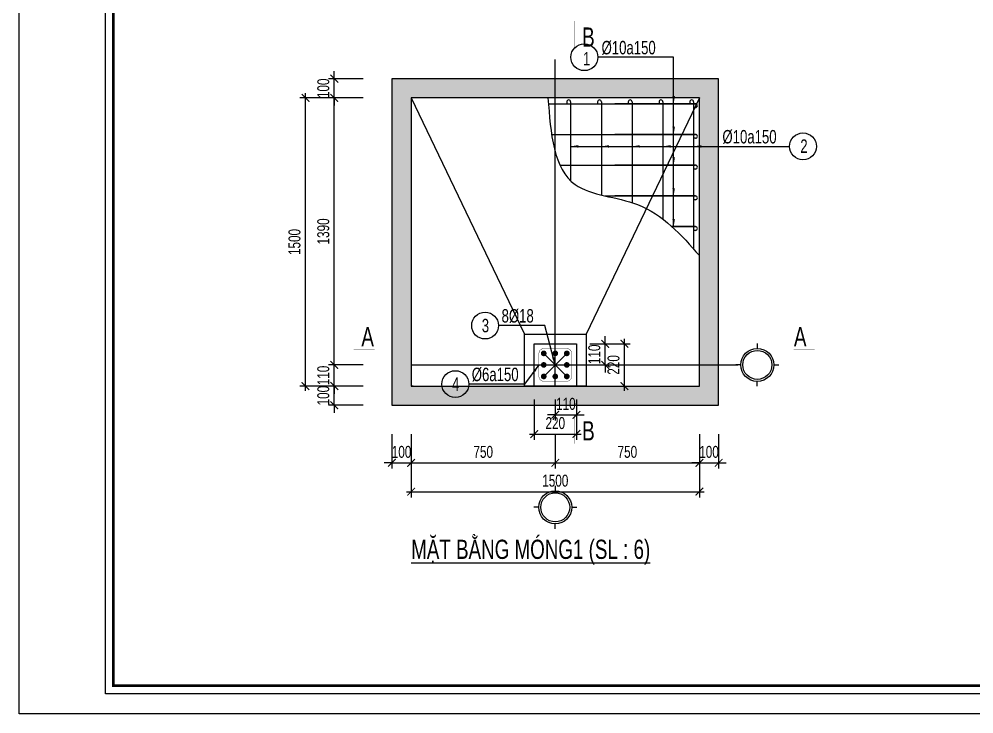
# Model space of a CAD drawing. Header units: inches. Extents: x 442278 to 842836, y -356313 to 59457.
# Drawn here: x 772277 to 777245, y -35179 to -31561 of the extents above; entities that cross this region are included whole.
import ezdxf
from ezdxf.enums import TextEntityAlignment as Align

# ---------------------------------------------------------------- set-up
doc = ezdxf.new("R2010")
doc.units = ezdxf.units.IN
doc.header["$LTSCALE"] = 250
doc.header["$MEASUREMENT"] = 0
doc.linetypes.add('CENTER', pattern=[50.8, 31.75, -6.35, 6.35, -6.35])
for name, color, linetype in [('3', 9, 'Continuous'), ('gsgsdfg', 31, 'Continuous'), ('LA.BT', 7, 'Continuous'), ('LA.DIM', 251, 'Continuous'), ('LA.KHAC', 252, 'Continuous'), ('LA.TC', 3, 'Continuous'), ('LA.TD', 30, 'Continuous'), ('LA.TEXT', 60, 'Continuous'), ('LA.TRUC', 251, 'CENTER'), ('NETTHAY', 8, 'Continuous'), ('NTHAY', 8, 'Continuous'), ('XDIT-MANH', 252, 'Continuous')]:
    doc.layers.add(name, color=color, linetype=linetype)
doc.styles.add('S.STEXT', font='arial.ttf', dxfattribs={"width": 0.7})
doc.styles.get("Standard").update_dxf_attribs({"font": 'arial.ttf'})
doc.styles.add('VnAvantH', font='', dxfattribs={"width": 0.7})
doc.styles.get('VnAvantH').set_extended_font_data('.VnAvantH')
doc.dimstyles.new('S.DIM25', dxfattribs={"dimtxt": 62.5, "dimasz": 40, "dimexe": 30, "dimexo": 0, "dimgap": 25, "dimtad": 1, "dimdec": 0, "dimzin": 13, "dimdsep": 46, "dimtxsty": 'S.STEXT', "dimblk": 'ARCHTICK', "dimcen": 0, "dimdle": 25, "dimclrd": 251, "dimclre": 251, "dimclrt": 60, "dimadec": 0, "dimazin": 0, "dimtfac": 1, "dimtdec": 0, "dimtix": 1, "dimtmove": 2, "dimatfit": 3, "dimfxl": 1, "dimtolj": 1, "dimtzin": 13, "dimarcsym": 0})
pattern_1 = [(50, (126029.974, 9286.26), (71.726018, -6.2752135), [7.5, -82.5]), (355, (126029.974, 9286.26), (-13.875133, 75.219213), [6, -66]), (100.451444, (126035.95, 9285.74), (57.850885, 68.943999), [6.374019, -70.114211]), (46.1842, (126029.97, 9306.26), (106.724133, -16.551928), [11.25, -123.75]), (96.635635, (126038.87, 9304.88), (93.466195, 97.41186), [9.561034, -105.171376]), (351.184164, (126029.97, 9306.26), (93.466195, 97.41186), [9, -99]), (21, (126039.974, 9301.26), (59.690705, -40.261889), [7.5, -82.5]), (326, (126039.974, 9301.26), (24.331533, 72.5150045), [6, -66]), (71.451445, (126044.95, 9297.905), (84.022238, 32.253115), [6.374019, -70.114211]), (37.5, (126029.974, 9286.26), (1.2159855, 33.2893854), [0, -65.2, 0, -67, 0, -66.25]), (7.5, (126029.974, 9286.26), (26.3069537, 39.4411712), [0, -38.2, 0, -63.7, 0, -25.25]), (327.5, (126007.674, 9286.26), (53.3822436, -2.2554872), [0, -25, 0, -78, 0, -103.5]), (317.5, (125997.674, 9286.26), (58.318617, 10.0104982), [0, -32.5, 0, -51.8, 0, -73.5])]

# ---------------------------------------------------------------- blocks, each defined once
blk = doc.blocks.new('_ArchTick')
at = {"color": 0, "linetype": 'ByBlock', "const_width": 0.15}
blk.add_lwpolyline([(-0.5, -0.5), (0.5, 0.5)], dxfattribs=at)
blk = doc.blocks.new('*D1115')
at = {"layer": 'DEFPOINTS', "color": 0, "transparency": 16777216}
for p in [(774217, -33721.7), (774317, -33721.7), (774317, -33871.7)]:
    blk.add_point(p, dxfattribs=at)
at = {"layer": 'LA.DIM', "color": 251, "lineweight": -2, "transparency": 16777216}
for p, q in [((774217, -33721.7), (774217, -33901.7)), ((774317, -33721.7), (774317, -33901.7)), ((774217, -33871.7), (774177, -33871.7)), ((774217, -33871.7), (774317, -33871.7)), ((774317, -33871.7), (774357, -33871.7))]:
    blk.add_line(p, q, dxfattribs=at)
at = {"layer": 'LA.DIM', "color": 251, "lineweight": -2, "transparency": 16777216, "xscale": 40, "yscale": 40, "zscale": 40}
blk.add_blockref('_ArchTick', (774217, -33871.7), dxfattribs=at)
at = {"layer": 'LA.DIM', "color": 251, "lineweight": -2, "transparency": 16777216, "xscale": 40, "yscale": 40, "zscale": 40, "rotation": 180}
blk.add_blockref('_ArchTick', (774317, -33871.7), dxfattribs=at)
at = {"layer": 'LA.DIM', "color": 60, "transparency": 16777216, "insert": (774267, -33814.8), "char_height": 62.5, "attachment_point": 5, "style": 'S.STEXT'}
blk.add_mtext('\\A1;100', dxfattribs=at)
blk = doc.blocks.new('*D1116')
at = {"layer": 'DEFPOINTS', "color": 0, "transparency": 16777216}
for p in [(774317, -33721.7), (775067, -33721.7), (775067, -33871.7)]:
    blk.add_point(p, dxfattribs=at)
at = {"layer": 'LA.DIM', "color": 251, "lineweight": -2, "transparency": 16777216}
for p, q in [((774317, -33721.7), (774317, -33901.7)), ((775067, -33721.7), (775067, -33901.7)), ((774292, -33871.7), (775092, -33871.7))]:
    blk.add_line(p, q, dxfattribs=at)
at = {"layer": 'LA.DIM', "color": 251, "lineweight": -2, "transparency": 16777216, "xscale": 40, "yscale": 40, "zscale": 40, "rotation": 180}
blk.add_blockref('_ArchTick', (774317, -33871.7), dxfattribs=at)
at = {"layer": 'LA.DIM', "color": 251, "lineweight": -2, "transparency": 16777216, "xscale": 40, "yscale": 40, "zscale": 40}
blk.add_blockref('_ArchTick', (775067, -33871.7), dxfattribs=at)
at = {"layer": 'LA.DIM', "color": 60, "transparency": 16777216, "insert": (774692, -33814.8), "char_height": 62.5, "attachment_point": 5, "style": 'S.STEXT'}
blk.add_mtext('\\A1;750', dxfattribs=at)
blk = doc.blocks.new('*D1117')
at = {"layer": 'DEFPOINTS', "color": 0, "transparency": 16777216}
for p in [(775067, -33721.7), (775817, -33721.7), (775817, -33871.7)]:
    blk.add_point(p, dxfattribs=at)
at = {"layer": 'LA.DIM', "color": 251, "lineweight": -2, "transparency": 16777216}
for p, q in [((775067, -33721.7), (775067, -33901.7)), ((775817, -33721.7), (775817, -33901.7)), ((775042, -33871.7), (775842, -33871.7))]:
    blk.add_line(p, q, dxfattribs=at)
at = {"layer": 'LA.DIM', "color": 251, "lineweight": -2, "transparency": 16777216, "xscale": 40, "yscale": 40, "zscale": 40, "rotation": 180}
blk.add_blockref('_ArchTick', (775067, -33871.7), dxfattribs=at)
at = {"layer": 'LA.DIM', "color": 251, "lineweight": -2, "transparency": 16777216, "xscale": 40, "yscale": 40, "zscale": 40}
blk.add_blockref('_ArchTick', (775817, -33871.7), dxfattribs=at)
at = {"layer": 'LA.DIM', "color": 60, "transparency": 16777216, "insert": (775442, -33814.8), "char_height": 62.5, "attachment_point": 5, "style": 'S.STEXT'}
blk.add_mtext('\\A1;750', dxfattribs=at)
blk = doc.blocks.new('*D1118')
at = {"layer": 'DEFPOINTS', "color": 0, "transparency": 16777216}
for p in [(775817, -33721.7), (775917, -33721.7), (775917, -33871.7)]:
    blk.add_point(p, dxfattribs=at)
at = {"layer": 'LA.DIM', "color": 251, "lineweight": -2, "transparency": 16777216}
for p, q in [((775817, -33721.7), (775817, -33901.7)), ((775917, -33721.7), (775917, -33901.7)), ((775817, -33871.7), (775777, -33871.7)), ((775817, -33871.7), (775917, -33871.7)), ((775917, -33871.7), (775957, -33871.7))]:
    blk.add_line(p, q, dxfattribs=at)
at = {"layer": 'LA.DIM', "color": 251, "lineweight": -2, "transparency": 16777216, "xscale": 40, "yscale": 40, "zscale": 40}
blk.add_blockref('_ArchTick', (775817, -33871.7), dxfattribs=at)
at = {"layer": 'LA.DIM', "color": 251, "lineweight": -2, "transparency": 16777216, "xscale": 40, "yscale": 40, "zscale": 40, "rotation": 180}
blk.add_blockref('_ArchTick', (775917, -33871.7), dxfattribs=at)
at = {"layer": 'LA.DIM', "color": 60, "transparency": 16777216, "insert": (775867, -33814.8), "char_height": 62.5, "attachment_point": 5, "style": 'S.STEXT'}
blk.add_mtext('\\A1;100', dxfattribs=at)
blk = doc.blocks.new('*D1119')
at = {"layer": 'DEFPOINTS', "color": 0, "transparency": 16777216}
for p in [(774317, -33721.7), (775817, -33721.7), (775817, -34021.7)]:
    blk.add_point(p, dxfattribs=at)
at = {"layer": 'LA.DIM', "color": 251, "lineweight": -2, "transparency": 16777216}
for p, q in [((774317, -33721.7), (774317, -34051.7)), ((775817, -33721.7), (775817, -34051.7)), ((774292, -34021.7), (775842, -34021.7))]:
    blk.add_line(p, q, dxfattribs=at)
at = {"layer": 'LA.DIM', "color": 251, "lineweight": -2, "transparency": 16777216, "xscale": 40, "yscale": 40, "zscale": 40, "rotation": 180}
blk.add_blockref('_ArchTick', (774317, -34021.7), dxfattribs=at)
at = {"layer": 'LA.DIM', "color": 251, "lineweight": -2, "transparency": 16777216, "xscale": 40, "yscale": 40, "zscale": 40}
blk.add_blockref('_ArchTick', (775817, -34021.7), dxfattribs=at)
at = {"layer": 'LA.DIM', "color": 60, "transparency": 16777216, "insert": (775067, -33964.8), "char_height": 62.5, "attachment_point": 5, "style": 'S.STEXT'}
blk.add_mtext('\\A1;1500', dxfattribs=at)
blk = doc.blocks.new('*D1120')
at = {"layer": 'DEFPOINTS', "color": 0, "transparency": 16777216}
for p in [(773917, -33471.7), (774067, -33471.7), (774067, -33571.7)]:
    blk.add_point(p, dxfattribs=at)
at = {"layer": 'LA.DIM', "color": 251, "lineweight": -2, "transparency": 16777216}
for p, q in [((773917, -33471.7), (773917, -33431.7)), ((774067, -33471.7), (773887, -33471.7)), ((773917, -33571.7), (773917, -33471.7)), ((774067, -33571.7), (773887, -33571.7)), ((773917, -33571.7), (773917, -33611.7))]:
    blk.add_line(p, q, dxfattribs=at)
at = {"layer": 'LA.DIM', "color": 251, "lineweight": -2, "transparency": 16777216, "xscale": 40, "yscale": 40, "zscale": 40}
for p, rotation in [((773917, -33471.7), 270), ((773917, -33571.7), 90)]:
    blk.add_blockref('_ArchTick', p, dxfattribs=dict(at, rotation=rotation))
at = {"layer": 'LA.DIM', "color": 60, "transparency": 16777216, "insert": (773860.1, -33521.7), "char_height": 62.5, "attachment_point": 5, "rotation": 90, "style": 'S.STEXT'}
blk.add_mtext('\\A1;100', dxfattribs=at)
blk = doc.blocks.new('*D1121')
at = {"layer": 'DEFPOINTS', "color": 0, "transparency": 16777216}
for p in [(773917, -33361.7), (774067, -33361.7), (774067, -33471.7)]:
    blk.add_point(p, dxfattribs=at)
at = {"layer": 'LA.DIM', "color": 251, "lineweight": -2, "transparency": 16777216}
for p, q in [((773917, -33361.7), (773917, -33321.7)), ((774067, -33361.7), (773887, -33361.7)), ((773917, -33471.7), (773917, -33361.7)), ((774067, -33471.7), (773887, -33471.7)), ((773917, -33471.7), (773917, -33511.7))]:
    blk.add_line(p, q, dxfattribs=at)
at = {"layer": 'LA.DIM', "color": 251, "lineweight": -2, "transparency": 16777216, "xscale": 40, "yscale": 40, "zscale": 40}
for p, rotation in [((773917, -33361.7), 270), ((773917, -33471.7), 90)]:
    blk.add_blockref('_ArchTick', p, dxfattribs=dict(at, rotation=rotation))
at = {"layer": 'LA.DIM', "color": 60, "transparency": 16777216, "insert": (773860.1, -33416.7), "char_height": 62.5, "attachment_point": 5, "rotation": 90, "style": 'S.STEXT'}
blk.add_mtext('\\A1;110', dxfattribs=at)
blk = doc.blocks.new('*D1122')
at = {"layer": 'DEFPOINTS', "color": 0, "transparency": 16777216}
for p in [(773917, -31971.7), (774067, -31971.7), (774067, -33361.7)]:
    blk.add_point(p, dxfattribs=at)
at = {"layer": 'LA.DIM', "color": 251, "lineweight": -2, "transparency": 16777216}
for p, q in [((773917, -33386.7), (773917, -31946.7)), ((774067, -31971.7), (773887, -31971.7)), ((774067, -33361.7), (773887, -33361.7))]:
    blk.add_line(p, q, dxfattribs=at)
at = {"layer": 'LA.DIM', "color": 251, "lineweight": -2, "transparency": 16777216, "xscale": 40, "yscale": 40, "zscale": 40}
for p, rotation in [((773917, -31971.7), 90), ((773917, -33361.7), 270)]:
    blk.add_blockref('_ArchTick', p, dxfattribs=dict(at, rotation=rotation))
at = {"layer": 'LA.DIM', "color": 60, "transparency": 16777216, "insert": (773860, -32666.7), "char_height": 62.5, "attachment_point": 5, "rotation": 90, "style": 'S.STEXT'}
blk.add_mtext('\\A1;1390', dxfattribs=at)
blk = doc.blocks.new('*D1123')
at = {"layer": 'DEFPOINTS', "color": 0, "transparency": 16777216}
for p in [(773917, -31871.7), (774067, -31871.7), (774067, -31971.7)]:
    blk.add_point(p, dxfattribs=at)
at = {"layer": 'LA.DIM', "color": 251, "lineweight": -2, "transparency": 16777216}
for p, q in [((773917, -31871.7), (773917, -31831.7)), ((774067, -31871.7), (773887, -31871.7)), ((773917, -31971.7), (773917, -31871.7)), ((774067, -31971.7), (773887, -31971.7)), ((773917, -31971.7), (773917, -32011.7))]:
    blk.add_line(p, q, dxfattribs=at)
at = {"layer": 'LA.DIM', "color": 251, "lineweight": -2, "transparency": 16777216, "xscale": 40, "yscale": 40, "zscale": 40}
for p, rotation in [((773917, -31871.7), 270), ((773917, -31971.7), 90)]:
    blk.add_blockref('_ArchTick', p, dxfattribs=dict(at, rotation=rotation))
at = {"layer": 'LA.DIM', "color": 60, "transparency": 16777216, "insert": (773860.1, -31921.7), "char_height": 62.5, "attachment_point": 5, "rotation": 90, "style": 'S.STEXT'}
blk.add_mtext('\\A1;100', dxfattribs=at)
blk = doc.blocks.new('*D1124')
at = {"layer": 'DEFPOINTS', "color": 0, "transparency": 16777216}
for p in [(773767, -31971.7), (774067, -31971.7), (774067, -33471.7)]:
    blk.add_point(p, dxfattribs=at)
at = {"layer": 'LA.DIM', "color": 251, "lineweight": -2, "transparency": 16777216}
for p, q in [((773767, -33496.7), (773767, -31946.7)), ((774067, -31971.7), (773737, -31971.7)), ((774067, -33471.7), (773737, -33471.7))]:
    blk.add_line(p, q, dxfattribs=at)
at = {"layer": 'LA.DIM', "color": 251, "lineweight": -2, "transparency": 16777216, "xscale": 40, "yscale": 40, "zscale": 40}
for p, rotation in [((773767, -31971.7), 90), ((773767, -33471.7), 270)]:
    blk.add_blockref('_ArchTick', p, dxfattribs=dict(at, rotation=rotation))
at = {"layer": 'LA.DIM', "color": 60, "transparency": 16777216, "insert": (773710.1, -32721.7), "char_height": 62.5, "attachment_point": 5, "rotation": 90, "style": 'S.STEXT'}
blk.add_mtext('\\A1;1500', dxfattribs=at)
blk = doc.blocks.new('*D1125')
at = {"layer": 'DEFPOINTS', "color": 0, "transparency": 16777216}
for p in [(775067, -33541.7), (775177, -33541.7), (775177, -33621.7)]:
    blk.add_point(p, dxfattribs=at)
at = {"layer": 'LA.DIM', "color": 251, "lineweight": -2, "transparency": 16777216}
for p, q in [((775067, -33541.7), (775067, -33651.7)), ((775177, -33541.7), (775177, -33651.7)), ((775067, -33621.7), (775027, -33621.7)), ((775067, -33621.7), (775177, -33621.7)), ((775177, -33621.7), (775217, -33621.7))]:
    blk.add_line(p, q, dxfattribs=at)
at = {"layer": 'LA.DIM', "color": 251, "lineweight": -2, "transparency": 16777216, "xscale": 40, "yscale": 40, "zscale": 40}
blk.add_blockref('_ArchTick', (775067, -33621.7), dxfattribs=at)
at = {"layer": 'LA.DIM', "color": 251, "lineweight": -2, "transparency": 16777216, "xscale": 40, "yscale": 40, "zscale": 40, "rotation": 180}
blk.add_blockref('_ArchTick', (775177, -33621.7), dxfattribs=at)
at = {"layer": 'LA.DIM', "color": 60, "transparency": 16777216, "insert": (775122, -33564.8), "char_height": 62.5, "attachment_point": 5, "style": 'S.STEXT'}
blk.add_mtext('\\A1;110', dxfattribs=at)
blk = doc.blocks.new('*D1126')
at = {"layer": 'DEFPOINTS', "color": 0, "transparency": 16777216}
for p in [(774957, -33541.7), (775177, -33541.7), (775177, -33721.7)]:
    blk.add_point(p, dxfattribs=at)
at = {"layer": 'LA.DIM', "color": 251, "lineweight": -2, "transparency": 16777216}
for p, q in [((774957, -33541.7), (774957, -33751.7)), ((775177, -33541.7), (775177, -33751.7)), ((774932, -33721.7), (775202, -33721.7))]:
    blk.add_line(p, q, dxfattribs=at)
at = {"layer": 'LA.DIM', "color": 251, "lineweight": -2, "transparency": 16777216, "xscale": 40, "yscale": 40, "zscale": 40, "rotation": 180}
blk.add_blockref('_ArchTick', (774957, -33721.7), dxfattribs=at)
at = {"layer": 'LA.DIM', "color": 251, "lineweight": -2, "transparency": 16777216, "xscale": 40, "yscale": 40, "zscale": 40}
blk.add_blockref('_ArchTick', (775177, -33721.7), dxfattribs=at)
at = {"layer": 'LA.DIM', "color": 60, "transparency": 16777216, "insert": (775067, -33664.8), "char_height": 62.5, "attachment_point": 5, "style": 'S.STEXT'}
blk.add_mtext('\\A1;220', dxfattribs=at)
blk = doc.blocks.new('*D1127')
at = {"layer": 'DEFPOINTS', "color": 0, "transparency": 16777216}
for p in [(775247, -33251.7), (775327, -33251.7), (775247, -33361.7)]:
    blk.add_point(p, dxfattribs=at)
at = {"layer": 'LA.DIM', "color": 251, "lineweight": -2, "transparency": 16777216}
for p, q in [((775327, -33251.7), (775327, -33211.7)), ((775247, -33251.7), (775357, -33251.7)), ((775327, -33361.7), (775327, -33251.7)), ((775247, -33361.7), (775357, -33361.7)), ((775327, -33361.7), (775327, -33401.7))]:
    blk.add_line(p, q, dxfattribs=at)
at = {"layer": 'LA.DIM', "color": 251, "lineweight": -2, "transparency": 16777216, "xscale": 40, "yscale": 40, "zscale": 40}
for p, rotation in [((775327, -33251.7), 270), ((775327, -33361.7), 90)]:
    blk.add_blockref('_ArchTick', p, dxfattribs=dict(at, rotation=rotation))
at = {"layer": 'LA.DIM', "color": 60, "transparency": 16777216, "insert": (775270.1, -33306.7), "char_height": 62.5, "attachment_point": 5, "rotation": 90, "style": 'S.STEXT'}
blk.add_mtext('\\A1;110', dxfattribs=at)
blk = doc.blocks.new('*D1128')
at = {"layer": 'DEFPOINTS', "color": 0, "transparency": 16777216}
for p in [(775247, -33251.7), (775427, -33251.7), (775247, -33471.7)]:
    blk.add_point(p, dxfattribs=at)
at = {"layer": 'LA.DIM', "color": 251, "lineweight": -2, "transparency": 16777216}
for p, q in [((775427, -33496.7), (775427, -33226.7)), ((775247, -33251.7), (775457, -33251.7)), ((775247, -33471.7), (775457, -33471.7))]:
    blk.add_line(p, q, dxfattribs=at)
at = {"layer": 'LA.DIM', "color": 251, "lineweight": -2, "transparency": 16777216, "xscale": 40, "yscale": 40, "zscale": 40}
for p, rotation in [((775427, -33251.7), 90), ((775427, -33471.7), 270)]:
    blk.add_blockref('_ArchTick', p, dxfattribs=dict(at, rotation=rotation))
at = {"layer": 'LA.DIM', "color": 60, "transparency": 16777216, "insert": (775370.1, -33361.7), "char_height": 62.5, "attachment_point": 5, "rotation": 90, "style": 'S.STEXT'}
blk.add_mtext('\\A1;220', dxfattribs=at)
blk = doc.blocks.new('KHUNG CHUAN SEICO')
at = {"layer": 'DEFPOINTS', "lineweight": -3, "ltscale": 2000}
blk.add_lwpolyline([(0, 397.16), (572.13, 397.16), (572.13, 0), (0, 0)], close=True, dxfattribs=at)
at = {"layer": 'gsgsdfg'}
blk.add_lwpolyline([(0, 397.16), (572.13, 397.16), (572.13, 0), (0, 0)], close=True, dxfattribs=at)
blk.add_lwpolyline([(0, 397.16), (572.13, 397.16), (572.13, 0), (0, 0)], close=True, dxfattribs=at)
at = {"layer": 'NETTHAY', "ltscale": 0.5, "const_width": 0.743}
blk.add_lwpolyline([(26.26, 388.15), (460.75, 388.15), (460.75, 7.88), (26.26, 7.88), (26.26, 388.51)], dxfattribs=at)
at = {"layer": 'NTHAY', "lineweight": -3, "ltscale": 2000}
blk.add_lwpolyline([(24.06, 391.61), (565.91, 391.61), (565.91, 5.55), (24.06, 5.55)], close=True, dxfattribs=at)
at = {"layer": '3', "ltscale": 0.5, "style": 'VnAvantH'}
for tag, height, p in [('DRAWING1', 4.75, (514.01, 46.77)), ('DRAWING2', 4.75, (514.07, 36.02)), ('DATE', 2.5, (477.02, 18.64))]:
    blk.add_attdef(tag, text='', height=height, dxfattribs=at).set_placement(p, align=Align.CENTER)

msp = doc.modelspace()

# ---------------------------------------------------------------- hatches: boundary and pattern name
at = {"layer": 'LA.KHAC'}
h = msp.add_hatch(dxfattribs=at)
h.set_pattern_fill('AR-CONC', color=256, scale=10, style=0)
h.set_pattern_definition(pattern_1)
h.paths.add_polyline_path([(774316.97, -33471.74), (775916.97, -33471.74), (775916.97, -33571.74), (774216.97, -33571.74), (774216.97, -31871.74), (774316.97, -31871.74)], flags=16)
h = msp.add_hatch(dxfattribs=at)
h.set_pattern_fill('AR-CONC', color=256, scale=10, style=0)
h.set_pattern_definition(pattern_1)
h.paths.add_polyline_path([(774316.97, -31971.74), (774316.97, -31871.74), (775916.97, -31871.74), (775916.97, -33471.74), (775816.97, -33471.74), (775816.97, -31971.74)], flags=16)
at = {"layer": 'LA.TC'}
h = msp.add_hatch(color=256, dxfattribs=at)
edge = h.paths.add_edge_path(flags=16)
edge.add_arc((775006.97, -33301.74), 15, 0, 360)
h = msp.add_hatch(color=256, dxfattribs=at)
edge = h.paths.add_edge_path(flags=16)
edge.add_arc((775006.97, -33301.74), 15, 0, 360)
h = msp.add_hatch(color=256, dxfattribs=at)
edge = h.paths.add_edge_path(flags=16)
edge.add_arc((775066.97, -33301.74), 15, 0, 360)
h = msp.add_hatch(color=256, dxfattribs=at)
edge = h.paths.add_edge_path(flags=16)
edge.add_arc((775126.97, -33301.74), 15, 0, 360)
h = msp.add_hatch(color=256, dxfattribs=at)
edge = h.paths.add_edge_path(flags=16)
edge.add_arc((775126.97, -33301.74), 15, 0, 360)
h = msp.add_hatch(color=256, dxfattribs=at)
edge = h.paths.add_edge_path(flags=16)
edge.add_arc((775006.97, -33361.74), 15, 0, 360)
h = msp.add_hatch(color=256, dxfattribs=at)
edge = h.paths.add_edge_path(flags=16)
edge.add_arc((775126.97, -33361.74), 15, 0, 360)
h = msp.add_hatch(color=256, dxfattribs=at)
edge = h.paths.add_edge_path(flags=16)
edge.add_arc((775006.97, -33421.74), 15, 0, 360)
h = msp.add_hatch(color=256, dxfattribs=at)
edge = h.paths.add_edge_path(flags=16)
edge.add_arc((775006.97, -33421.74), 15, 0, 360)
h = msp.add_hatch(color=256, dxfattribs=at)
edge = h.paths.add_edge_path(flags=16)
edge.add_arc((775066.97, -33421.74), 15, 0, 360)
h = msp.add_hatch(color=256, dxfattribs=at)
edge = h.paths.add_edge_path(flags=16)
edge.add_arc((775126.97, -33421.74), 15, 0, 360)
h = msp.add_hatch(color=256, dxfattribs=at)
edge = h.paths.add_edge_path(flags=16)
edge.add_arc((775126.97, -33421.74), 15, 0, 360)

# ---------------------------------------------------------------- linework, layer by layer
at = {"layer": 'LA.BT'}
for p, q in [((775816.97, -31971.74), (774316.97, -31971.74)), ((774316.97, -31971.74), (774316.97, -33471.74)), ((775816.97, -33471.74), (775816.97, -31971.74)), ((774316.97, -33471.74), (775816.97, -33471.74))]:
    msp.add_line(p, q, dxfattribs=at)
msp.add_lwpolyline([(774956.97, -33251.74), (775176.97, -33251.74), (775176.97, -33471.74), (774956.97, -33471.74)], close=True, dxfattribs=at)
at = {"layer": 'LA.BT', "linetype": 'Continuous'}
for centre in [(776118.39, -33361.74), (775066.97, -34103.15)]:
    msp.add_circle(centre, 75.6, dxfattribs=at)
at = {"layer": 'LA.DIM'}
for p, q in [((775006.97, -33301.74), (775126.97, -33421.74)), ((775006.97, -33421.74), (775126.97, -33301.74))]:
    msp.add_line(p, q, dxfattribs=at)
for centre in [(774701.97, -33156.74), (774546.97, -33461.74)]:
    msp.add_circle(centre, 70, dxfattribs=at)
at = {"layer": 'LA.KHAC'}
for p, q in [((775916.97, -31871.74), (774216.97, -31871.74)), ((774216.97, -31871.74), (774216.97, -33571.74)), ((775916.97, -33571.74), (775916.97, -31871.74)), ((774316.97, -31971.74), (774906.97, -33201.74)), ((775816.97, -31971.74), (775226.97, -33201.74)), ((774216.97, -33571.74), (775916.97, -33571.74))]:
    msp.add_line(p, q, dxfattribs=at)
at = {"layer": 'LA.KHAC', "linetype": 'Continuous'}
for p, q in [((776118.39, -33250.33), (776118.39, -33275.77)), ((776032.42, -33361.74), (776006.97, -33361.74)), ((776204.36, -33361.74), (776229.8, -33361.74)), ((776118.39, -33473.15), (776118.39, -33447.71)), ((775066.97, -33991.74), (775066.97, -34017.18)), ((774981, -34103.15), (774955.56, -34103.15)), ((775152.95, -34103.15), (775178.39, -34103.15)), ((775066.97, -34214.57), (775066.97, -34189.13))]:
    msp.add_line(p, q, dxfattribs=at)
at = {"layer": 'LA.KHAC', "color": 1}
for points in [[(775166.97, -31721.74, 0, 0, 0), (775166.97, -31571.74, 2, 2, 0)], [(774166.97, -33281.74, 0, 0, 0), (774016.97, -33281.74, 2, 2, 0)], [(776266.97, -33281.74, 0, 0, 0), (776416.97, -33281.74, 2, 2, 0)], [(775166.97, -33621.74, 0, 0, 0), (775166.97, -33771.74, 2, 2, 0)]]:
    msp.add_lwpolyline(points, format="xyseb", close=True, dxfattribs=at)
at = {"layer": 'LA.KHAC'}
msp.add_lwpolyline([(774906.97, -33201.74), (775226.97, -33201.74), (775226.97, -33471.74), (774906.97, -33471.74)], close=True, dxfattribs=at)
at = {"layer": 'LA.KHAC', "linetype": 'Continuous'}
for centre, radius in [((775218.22, -31759.74), 70), ((776355.89, -32224.06), 70), ((776118.39, -33361.74), 85.97), ((775066.97, -34103.15), 85.97)]:
    msp.add_circle(centre, radius, dxfattribs=at)
msp.add_spline([(775029.07, -31971.74), (775170.56, -32422.88), (775495.16, -32526.8), (775816.97, -32792.84)], degree=3, dxfattribs=at)
at = {"layer": 'LA.TC', "linetype": 'Continuous'}
for p, q in [((775126.97, -31991.74), (775126.97, -32001.74)), ((775146.97, -31991.74), (775146.97, -32403.36)), ((775286.97, -31991.74), (775286.97, -32001.74)), ((775306.97, -31991.74), (775306.97, -32477.22)), ((775446.97, -31991.74), (775446.97, -32001.74)), ((775466.97, -31991.74), (775466.97, -32516.94)), ((775606.97, -31991.74), (775606.97, -32001.74)), ((775626.97, -31991.74), (775626.97, -32602.35)), ((775766.97, -31991.74), (775766.97, -32001.74)), ((775786.97, -31991.74), (775786.97, -32758.82)), ((775030.56, -32001.74), (775796.97, -32001.74)), ((775796.97, -32001.74), (775376.35, -32001.74)), ((775796.97, -32021.74), (775786.97, -32021.74)), ((775047.87, -32161.74), (775796.97, -32161.74)), ((775796.97, -32161.74), (775376.35, -32161.74)), ((775796.97, -32181.74), (775786.97, -32181.74)), ((775090.98, -32321.74), (775796.97, -32321.74)), ((775796.97, -32321.74), (775376.35, -32321.74)), ((775796.97, -32341.74), (775786.97, -32341.74)), ((775325.83, -32481.74), (775796.97, -32481.74)), ((775796.97, -32481.74), (775376.35, -32481.74)), ((775796.97, -32501.74), (775786.97, -32501.74)), ((775673.91, -32641.74), (775796.97, -32641.74)), ((775796.97, -32641.74), (775673.91, -32641.74)), ((775796.97, -32661.74), (775786.97, -32661.74))]:
    msp.add_line(p, q, dxfattribs=at)
for centre, start, end in [((775136.97, -31991.74), 0, 180), ((775296.97, -31991.74), 0, 180), ((775456.97, -31991.74), 0, 180), ((775616.97, -31991.74), 0, 180), ((775776.97, -31991.74), 0, 180), ((775796.97, -32011.74), 270, 90), ((775796.97, -32171.74), 270, 90), ((775796.97, -32331.74), 270, 90), ((775796.97, -32491.74), 270, 90), ((775796.97, -32651.74), 270, 90)]:
    msp.add_arc(centre, 10, start, end, dxfattribs=at)
at = {"layer": 'LA.TD'}
msp.add_lwpolyline([(774981.97, -33421.74, 2, 2, 0), (774981.97, -33301.74, 2, 2, -0.4142112), (775006.97, -33276.74, 2, 2, 0), (775126.97, -33276.74, 2, 2, -0.4142112), (775151.97, -33301.74, 2, 2, 0), (775151.97, -33421.74, 2, 2, -0.4142112), (775126.97, -33446.74, 2, 2, 0), (775006.97, -33446.74, 2, 2, -0.4142112)], format="xyseb", close=True, dxfattribs=at)
at = {"layer": 'LA.TRUC', "ltscale": 5}
for p, q in [((775066.97, -33471.74), (775066.97, -31771.74)), ((774316.97, -33361.74), (776016.97, -33361.74))]:
    msp.add_line(p, q, dxfattribs=at)
at = {"layer": 'XDIT-MANH'}
for q in [(774327.11, -33471.33), (774318.11, -33471.33), (774318.11, -33471.33)]:
    msp.add_line((774317.11, -33471.33), q, dxfattribs=at)

# ---------------------------------------------------------------- block references
at = {"layer": 'LA.DIM', "xscale": 18.69619676790764, "yscale": 18.696196767796, "zscale": 18.69619676774314}
msp.add_blockref('KHUNG CHUAN SEICO', (772276.77, -35178.71), dxfattribs=at)

# ---------------------------------------------------------------- texts
at = {"layer": 'LA.TEXT', "style": 'S.STEXT', "width": 0.7}
for s, height, p in [('B', 100, (775206.97, -31704.74)), ('%%c10a150', 70, (775307.97, -31744.74)), ('1', 70, (775210.97, -31802.74)), ('%%c10a150', 70, (775936.97, -32208.74)), ('2', 70, (776341.97, -32257.74)), ('3', 70, (774684.47, -33191.74)), ('A', 100, (774057.97, -33264.74)), ('A', 100, (776308.97, -33264.74)), ('4', 70, (774529.47, -33496.74)), ('B', 100, (775206.97, -33754.74)), ('%%uMẶT BẰNG MÓNG1 (SL : 6)', 100, (774316.97, -34371.74))]:
    msp.add_text(s, height=height, dxfattribs=at).set_placement(p)
at = {"layer": 'LA.TEXT', "width": 0.7}
for s, p in [('8%%c18', (774787.53, -33141.18)), ('%%c6a150', (774632.53, -33446.18))]:
    msp.add_text(s, height=70, dxfattribs=at).set_placement(p)

# ---------------------------------------------------------------- dimensions: what is measured, and where the dimension line sits
at = {"layer": 'LA.DIM'}
for base, p1, p2, picture, middle in [((773916.97, -31871.74), (774066.97, -31971.74), (774066.97, -31871.74), '*D1123', (773860.06, -31921.74)), ((773766.97, -31971.74), (774066.97, -33471.74), (774066.97, -31971.74), '*D1124', (773710.06, -32721.74)), ((773916.97, -31971.74), (774066.97, -33361.74), (774066.97, -31971.74), '*D1122', (773860.04, -32666.74)), ((775326.97, -33251.74), (775246.97, -33361.74), (775246.97, -33251.74), '*D1127', (775270.06, -33306.74)), ((775426.97, -33251.74), (775246.97, -33471.74), (775246.97, -33251.74), '*D1128', (775370.06, -33361.74)), ((773916.97, -33361.74), (774066.97, -33471.74), (774066.97, -33361.74), '*D1121', (773860.06, -33416.74)), ((773916.97, -33471.74), (774066.97, -33571.74), (774066.97, -33471.74), '*D1120', (773860.06, -33521.74))]:
    dim = msp.add_linear_dim(base=base, p1=p1, p2=p2, angle=90, dimstyle='S.DIM25', dxfattribs=at)
    dim.commit()
    dim.dimension.update_dxf_attribs({"geometry": picture, "text_midpoint": middle})
for base, p1, p2, picture, middle in [((775176.97, -33621.74), (775066.97, -33541.74), (775176.97, -33541.74), '*D1125', (775121.97, -33564.83)), ((775176.97, -33721.74), (774956.97, -33541.74), (775176.97, -33541.74), '*D1126', (775066.97, -33664.83)), ((774316.97, -33871.74), (774216.97, -33721.74), (774316.97, -33721.74), '*D1115', (774266.97, -33814.83)), ((775066.97, -33871.74), (774316.97, -33721.74), (775066.97, -33721.74), '*D1116', (774691.97, -33814.83)), ((775816.97, -34021.74), (774316.97, -33721.74), (775816.97, -33721.74), '*D1119', (775066.97, -33964.83)), ((775816.97, -33871.74), (775066.97, -33721.74), (775816.97, -33721.74), '*D1117', (775441.97, -33814.83)), ((775916.97, -33871.74), (775816.97, -33721.74), (775916.97, -33721.74), '*D1118', (775866.97, -33814.83))]:
    dim = msp.add_linear_dim(base=base, p1=p1, p2=p2, dimstyle='S.DIM25', dxfattribs=at)
    dim.commit()
    dim.dimension.update_dxf_attribs({"geometry": picture, "text_midpoint": middle})

# ---------------------------------------------------------------- leaders
for points in [[(775066.97, -33361.74), (775011.97, -33156.74), (774771.97, -33156.74)], [(774981.97, -33361.74), (774906.97, -33461.74), (774616.97, -33461.74)]]:
    msp.add_leader(points, dimstyle='S.DIM25', dxfattribs=at)
at = {"layer": 'LA.KHAC', "linetype": 'Continuous'}
for points in [[(775683, -32641.74), (775683, -31759.74), (775288.22, -31759.74)], [(775683, -32481.74), (775683, -31759.74)], [(775683, -32321.74), (775683, -31759.74)], [(775683, -32161.74), (775683, -31759.74)], [(775683, -32001.74), (775683, -31759.74)], [(775146.97, -32224.06), (776285.89, -32224.06)], [(775306.97, -32224.06), (776285.89, -32224.06)], [(775466.97, -32224.06), (776285.89, -32224.06)], [(775626.97, -32224.06), (776285.89, -32224.06)], [(775786.97, -32224.06), (776285.89, -32224.06)]]:
    msp.add_leader(points, dimstyle='S.DIM25', dxfattribs=at)

doc.saveas('drawing.dxf')
